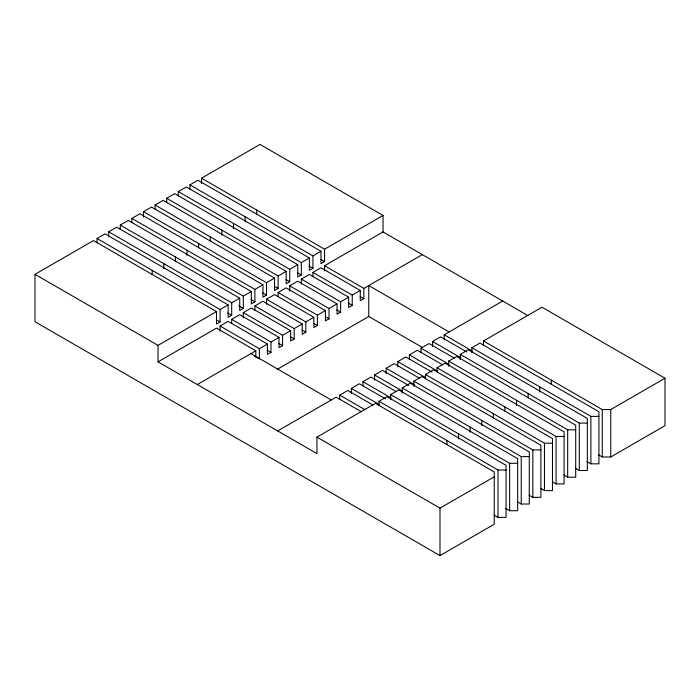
<?xml version="1.0" encoding="UTF-8"?>
<svg xmlns="http://www.w3.org/2000/svg" width="700" height="700" viewBox="0 0 700 700"><rect width="100%" height="100%" fill="white"/><g stroke="black" fill="none" stroke-linecap="round" stroke-linejoin="round"><path stroke-width="1.05" d="M35 274.33L158.025 345.363L158.025 361.856L316.96 453.617L316.96 437.124L375.445 403.358L494.226 471.931L494.226 524.265L439.985 555.581L35 321.764L35 274.33L93.485 240.564L216.51 311.596L216.51 323.969L220.08 321.904L220.08 309.531L97.055 238.507L97.055 242.812M97.055 238.507L105.096 233.861L228.121 304.894L228.121 317.266L231.691 315.201L231.691 302.829L108.666 231.805L108.666 236.11M108.666 231.805L116.699 227.159L239.724 298.191L239.724 310.564L243.294 308.499L243.294 296.126L120.269 225.102L120.269 229.407M120.269 225.102L128.31 220.456L251.335 291.489L251.335 303.861L254.905 301.796L254.905 289.424L131.88 218.4L131.88 222.714M131.88 218.4L139.912 213.763L262.946 284.786L262.946 297.159L266.516 295.094L266.516 282.721L143.491 211.697L143.491 217.088M143.491 211.697L151.524 207.06L274.549 278.084L274.549 290.456L278.119 288.4L278.119 276.027L155.094 204.995L155.094 209.309M155.094 204.995L163.135 200.357L286.16 271.381L286.16 283.754L289.73 281.697L289.73 269.325L166.705 198.293L166.705 202.606M166.705 198.293L174.737 193.655L297.762 264.679L297.762 277.051L301.332 274.995L301.332 262.623L178.308 191.59L178.308 195.904M178.308 191.59L186.349 186.952L309.374 257.976L309.374 270.349L312.944 268.293L312.944 255.92L189.919 184.888L189.919 189.201M189.919 184.888L197.951 180.25L320.985 251.282L320.985 263.655L324.555 261.59L324.555 249.218L201.53 178.185L201.53 183.575M201.53 178.185L260.015 144.419L383.04 215.451L383.04 231.945L527.94 315.604M158.025 345.363L216.51 311.596M220.08 309.531L228.121 304.894M231.691 302.829L239.724 298.191M243.294 296.126L251.335 291.489M254.905 289.424L262.946 284.786M266.516 282.721L274.549 278.084M278.119 276.027L286.16 271.381M289.73 269.325L297.762 264.679M301.332 262.623L309.374 257.976M312.944 255.92L320.985 251.282M324.555 249.218L383.04 215.451M158.025 361.856L216.51 328.09L255.797 350.77L255.797 356.956M220.08 331.188L220.08 326.025L228.121 321.387L267.409 344.067L267.409 354.384L270.979 352.319L270.979 342.011L231.691 319.331L231.691 323.453M231.691 319.331L239.724 314.685L279.011 337.374L279.011 347.681L282.59 345.616L282.59 335.309L243.294 312.629L243.294 317.783M243.294 312.629L251.335 307.983L290.623 330.671L290.623 340.979L294.192 338.914L294.192 328.606L254.905 305.926L254.905 310.047M254.905 305.926L262.946 301.28L302.234 323.969L302.234 334.276L305.804 332.211L305.804 321.904L266.516 299.224L266.516 304.377M266.516 299.224L274.549 294.586L313.836 317.266L313.836 327.574L317.406 325.517L317.406 315.201L278.119 292.521L278.119 296.642M278.119 292.521L286.16 287.884L325.447 310.564L325.447 320.871L329.017 318.815L329.017 308.499L289.73 285.819L289.73 290.973M289.73 285.819L297.762 281.181L337.05 303.861L337.05 314.169L340.629 312.113L340.629 301.796L301.332 279.116L301.332 284.27M301.332 279.116L309.374 274.479L348.661 297.159L348.661 307.466L352.231 305.41L352.231 295.094L312.944 272.414L312.944 276.544M312.944 272.414L320.985 267.776L360.273 290.456L360.273 300.773L363.842 298.707L363.842 288.4L422.328 254.634M324.555 270.865L324.555 265.711L383.04 231.945M197.312 384.536L255.797 350.77M220.08 326.025L259.368 348.714L267.409 344.067M270.979 342.011L279.011 337.374M282.59 335.309L290.623 330.671M294.192 328.606L302.234 323.969M305.804 321.904L313.836 317.266M317.406 315.201L325.447 310.564M329.017 308.499L337.05 303.861M340.629 301.796L348.661 297.159M352.231 295.094L360.273 290.456M277.287 369.294L368.751 316.496L422.642 347.602M277.672 430.938L336.158 397.171L361.419 411.749M339.727 399.227L339.727 395.106L347.769 390.469L373.021 405.046M351.339 393.558L351.339 388.404L359.371 383.766L385.569 398.886M362.95 385.831L362.95 381.701L370.983 377.064L396.244 391.65M374.553 380.161L374.553 374.999L382.594 370.361L408.783 385.481M386.164 373.459L386.164 368.296L394.196 363.659L419.457 378.245M397.766 366.756L397.766 361.602L405.808 356.956L431.996 372.085M409.377 359.021L409.377 354.9L417.41 350.254L442.671 364.84M420.989 352.319L420.989 348.197L429.021 343.56L454.282 358.137M432.591 346.649L432.591 341.495L440.632 336.858L466.821 351.977M444.203 339.946L444.203 334.793L502.688 301.026M379.015 405.414L379.015 401.293L387.056 396.655L506.065 465.36L506.065 517.431L498.024 517.431L494.235 515.244M390.626 399.744L390.626 394.59L398.668 389.953L517.668 458.657L517.668 510.729L509.635 510.729L505.846 508.541M402.238 393.041L402.238 387.887L410.27 383.25L529.279 451.955L529.279 504.026L521.246 504.026L517.457 501.839M413.84 386.348L413.84 381.185L421.881 376.547L540.89 445.261L540.89 497.324L532.849 497.324L529.06 495.136M425.451 378.613L425.451 374.483L433.484 369.845L552.492 438.559L552.492 490.621L544.46 490.621L540.671 488.434M437.054 371.91L437.054 367.789L445.095 363.142L564.104 431.856L564.104 483.919L556.062 483.919L552.274 481.731M448.665 366.24L448.665 361.086L456.706 356.44L575.706 425.154L575.706 477.216L567.674 477.216L563.885 475.029M460.276 359.537L460.276 354.384L468.309 349.746L587.317 418.451L587.317 470.514L579.285 470.514L575.496 468.326M471.879 352.835L471.879 347.681L479.92 343.044L598.929 411.749L598.929 463.82L590.887 463.82L587.099 461.633M483.49 345.1L483.49 340.979L541.975 307.213L665 378.236L665 425.67L610.767 456.977L602.262 456.977L598.491 454.799M316.96 437.124L439.985 508.148L494.226 476.84M483.49 340.979L602.262 409.553L610.767 409.553L665 378.236M471.879 347.681L590.887 416.386L598.929 416.386M460.276 354.384L579.285 423.089L587.317 423.089M448.665 361.086L567.674 429.791L575.706 429.791M437.054 367.789L556.062 436.494L564.104 436.494M425.451 374.483L544.46 443.196L552.492 443.196M413.84 381.185L532.849 449.899L540.89 449.899M402.238 387.887L521.246 456.601L529.279 456.601M390.626 394.59L509.635 463.304L517.668 463.304M379.015 401.293L498.024 469.998L506.065 469.998M449.111 331.957L368.751 285.565L368.751 316.496M320.784 259.411L324.555 261.59M324.555 265.711L363.842 288.4M444.203 334.793L472.264 350.998M309.172 266.114L312.944 268.293M360.098 296.546L363.842 298.707M432.591 341.495L460.653 357.7M297.57 272.816L301.332 274.995M348.486 303.249L352.231 305.41M420.989 348.197L449.05 364.394M285.959 279.519L289.73 281.697M336.884 309.951L340.629 312.113M409.377 354.9L437.439 371.096M274.348 286.221L278.119 288.4M325.273 316.654L329.017 318.815M397.766 361.602L425.836 377.799M262.745 292.924L266.516 295.094M313.67 323.356L317.406 325.517M386.164 368.296L414.225 384.501M251.134 299.626L254.905 301.796M302.059 330.059L305.804 332.211M374.553 374.999L402.614 391.204M238.586 305.777L243.294 308.499M290.456 336.752L294.192 338.914M362.95 381.701L391.011 397.906M227.92 313.023L231.691 315.201M278.845 343.455L282.59 345.616M351.339 388.404L379.4 404.609M216.309 319.725L220.08 321.904M267.234 350.158L270.979 352.319M339.727 395.106L364.989 409.692M250.889 353.605L331.249 400.006M254.695 356.317L258.431 358.479M610.767 409.553L610.767 456.977M602.262 409.553L602.262 456.977M590.887 416.386L590.887 463.82M579.285 423.089L579.285 470.514M567.674 429.791L567.674 477.216M556.062 436.494L556.062 483.919M551.346 380.161L551.346 384.283M544.46 443.196L544.46 490.621M539.744 386.855L539.744 392.017M532.849 449.899L532.849 497.324M528.133 393.558L528.133 397.688M521.246 456.601L521.246 504.026M516.53 400.26L516.53 405.414M509.635 463.304L509.635 510.729M504.919 406.963L504.919 411.084M498.024 469.998L498.024 517.431M493.308 413.665L493.308 417.786M481.705 420.368L481.705 425.521M470.094 427.07L470.094 432.224M458.491 433.773L458.491 438.926M446.88 440.475L446.88 444.596M439.985 508.148L439.985 555.581M259.368 348.714L259.368 359.021M256.69 210.035L256.69 214.165M245.088 216.737L245.088 221.891M233.476 223.44L233.476 228.594M221.865 230.142L221.865 235.296M210.263 236.845L210.263 240.966M198.651 243.547L198.651 247.669M187.049 250.25L187.049 255.404M175.438 256.953L175.438 261.074M163.826 263.655L163.826 268.809M152.224 270.349L152.224 274.479"/></g></svg>
